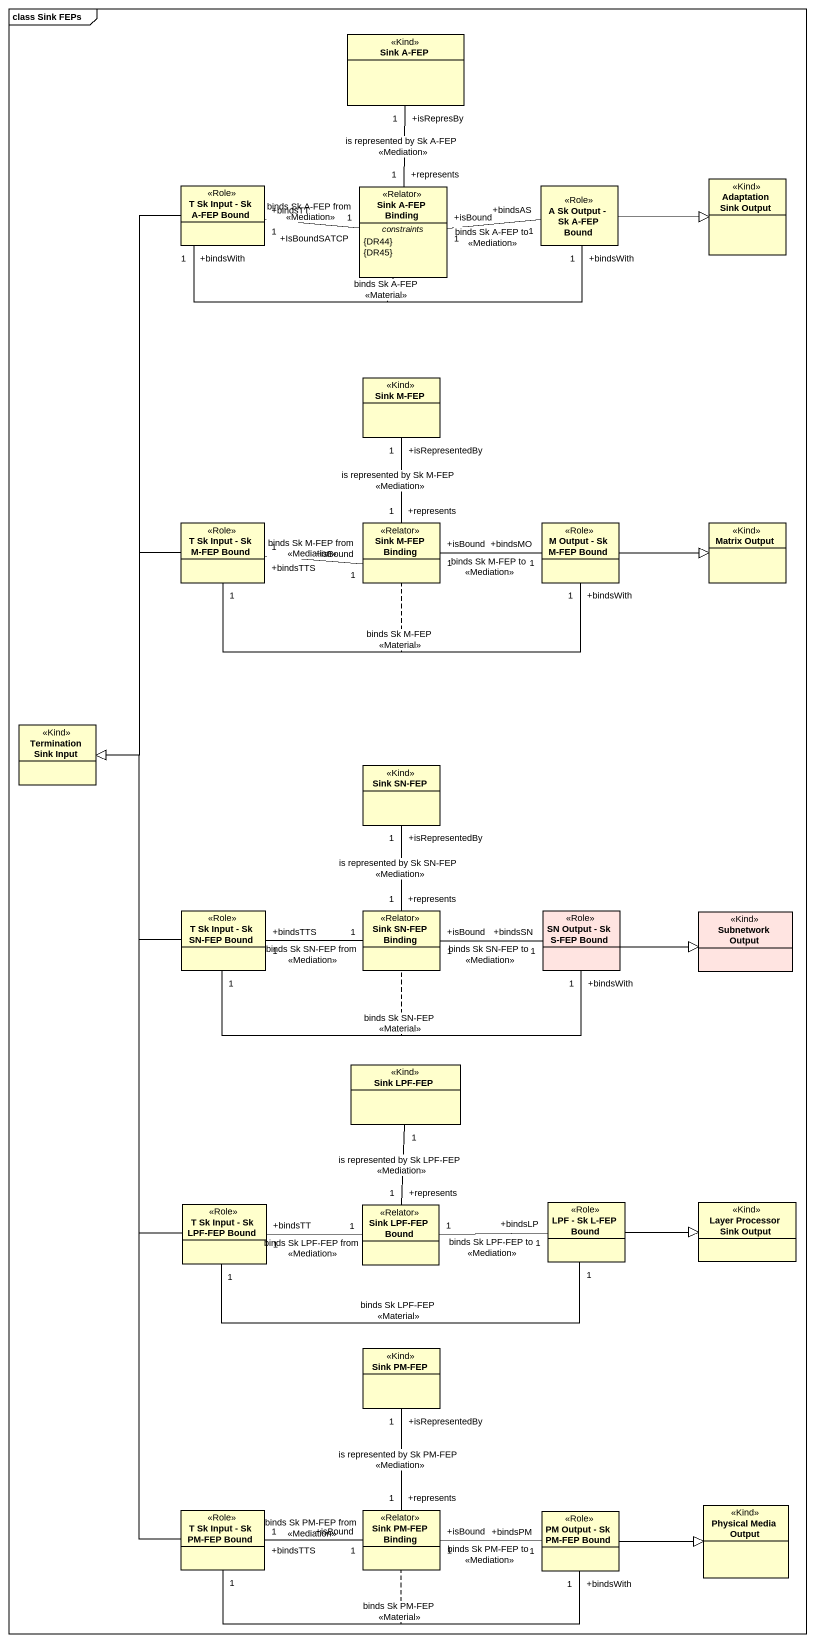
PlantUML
@startuml
mainframe class Sink FEPs
hide circle
hide empty members
class "Sink A-FEP" as Sink_A_FEP <<Kind>>
class "T Sk Input - Sk A-FEP Bound" as T_Sk_Input_Sk_A_FEP_Bound <<Role>>
class "Sink A-FEP Binding" as Sink_A_FEP_Binding <<Relator>> {
  -- constraints --
  {DR44}
  {DR45}
}
class "A Sk Output - Sk A-FEP Bound" as A_Sk_Output_Sk_A_FEP_Bound <<Role>>
class "Adaptation Sink Output" as Adaptation_Sink_Output <<Kind>>
class "Sink M-FEP" as Sink_M_FEP <<Kind>>
class "T Sk Input - Sk M-FEP Bound" as T_Sk_Input_Sk_M_FEP_Bound <<Role>>
class "Sink M-FEP Binding" as Sink_M_FEP_Binding <<Relator>>
class "M Output - Sk M-FEP Bound" as M_Output_Sk_M_FEP_Bound <<Role>>
class "Matrix Output" as Matrix_Output <<Kind>>
class "Termination Sink Input" as Termination_Sink_Input <<Kind>>
class "Sink SN-FEP" as Sink_SN_FEP <<Kind>>
class "T Sk Input - Sk SN-FEP Bound" as T_Sk_Input_Sk_SN_FEP_Bound <<Role>>
class "Sink SN-FEP Binding" as Sink_SN_FEP_Binding <<Relator>>
class "SN Output - Sk S-FEP Bound" as SN_Output_Sk_S_FEP_Bound <<Role>> #FFE4E1
class "Subnetwork Output" as Subnetwork_Output <<Kind>> #FFE4E1
class "Sink LPF-FEP" as Sink_LPF_FEP <<Kind>>
class "T Sk Input - Sk LPF-FEP Bound" as T_Sk_Input_Sk_LPF_FEP_Bound <<Role>>
class "Sink LPF-FEP Bound" as Sink_LPF_FEP_Bound <<Relator>>
class "LPF - Sk L-FEP Bound" as LPF_Sk_L_FEP_Bound <<Role>>
class "Layer Processor Sink Output" as Layer_Processor_Sink_Output <<Kind>>
class "Sink PM-FEP" as Sink_PM_FEP <<Kind>>
class "T Sk Input - Sk PM-FEP Bound" as T_Sk_Input_Sk_PM_FEP_Bound <<Role>>
class "Sink PM-FEP Binding" as Sink_PM_FEP_Binding <<Relator>>
class "PM Output - Sk PM-FEP Bound" as PM_Output_Sk_PM_FEP_Bound <<Role>>
class "Physical Media Output" as Physical_Media_Output <<Kind>>
T_Sk_Input_Sk_A_FEP_Bound "+bindsWith\n1" -right- "+bindsWith\n1" A_Sk_Output_Sk_A_FEP_Bound : binds Sk A-FEP\n<<Material>>
(T_Sk_Input_Sk_A_FEP_Bound, A_Sk_Output_Sk_A_FEP_Bound) .. Sink_A_FEP_Binding
T_Sk_Input_Sk_A_FEP_Bound --|> Termination_Sink_Input
Sink_A_FEP_Binding "+represents\n1" -up- "+isRepresBy\n1" Sink_A_FEP : is represented by Sk A-FEP\n<<Mediation>>
Sink_A_FEP_Binding "+IsBoundSATCP\n1" -left- "+bindsTT\n1" T_Sk_Input_Sk_A_FEP_Bound : binds Sk A-FEP from\n<<Mediation>>
Sink_A_FEP_Binding "+isBound\n1" -right- "+bindsAS\n1" A_Sk_Output_Sk_A_FEP_Bound : binds Sk A-FEP to\n<<Mediation>>
A_Sk_Output_Sk_A_FEP_Bound -right-|> Adaptation_Sink_Output
T_Sk_Input_Sk_M_FEP_Bound "1" -right- "+bindsWith\n1" M_Output_Sk_M_FEP_Bound : binds Sk M-FEP\n<<Material>>
(T_Sk_Input_Sk_M_FEP_Bound, M_Output_Sk_M_FEP_Bound) .. Sink_M_FEP_Binding
T_Sk_Input_Sk_M_FEP_Bound --|> Termination_Sink_Input
Sink_M_FEP_Binding "+represents\n1" -up- "+isRepresentedBy\n1" Sink_M_FEP : is represented by Sk M-FEP\n<<Mediation>>
Sink_M_FEP_Binding "+isBound\n1" -left- "+bindsTTS\n1" T_Sk_Input_Sk_M_FEP_Bound : binds Sk M-FEP from\n<<Mediation>>
Sink_M_FEP_Binding "+isBound\n1" -right- "+bindsMO\n1" M_Output_Sk_M_FEP_Bound : binds Sk M-FEP to\n<<Mediation>>
M_Output_Sk_M_FEP_Bound -right-|> Matrix_Output
T_Sk_Input_Sk_SN_FEP_Bound -up-|> Termination_Sink_Input
T_Sk_Input_Sk_SN_FEP_Bound "1" -right- "+bindsWith\n1" SN_Output_Sk_S_FEP_Bound : binds Sk SN-FEP\n<<Material>>
(T_Sk_Input_Sk_SN_FEP_Bound, SN_Output_Sk_S_FEP_Bound) .. Sink_SN_FEP_Binding
Sink_SN_FEP_Binding "+represents\n1" -up- "+isRepresentedBy\n1" Sink_SN_FEP : is represented by Sk SN-FEP\n<<Mediation>>
Sink_SN_FEP_Binding "1" -left- "+bindsTTS\n1" T_Sk_Input_Sk_SN_FEP_Bound : binds Sk SN-FEP from\n<<Mediation>>
Sink_SN_FEP_Binding "+isBound\n1" -right- "+bindsSN\n1" SN_Output_Sk_S_FEP_Bound : binds Sk SN-FEP to\n<<Mediation>>
SN_Output_Sk_S_FEP_Bound -right-|> Subnetwork_Output
T_Sk_Input_Sk_LPF_FEP_Bound -up-|> Termination_Sink_Input
T_Sk_Input_Sk_LPF_FEP_Bound "1" -right- "1" LPF_Sk_L_FEP_Bound : binds Sk LPF-FEP\n<<Material>>
Sink_LPF_FEP_Bound "+represents\n1" -up- "1" Sink_LPF_FEP : is represented by Sk LPF-FEP\n<<Mediation>>
Sink_LPF_FEP_Bound "1" -left- "+bindsTT\n1" T_Sk_Input_Sk_LPF_FEP_Bound : binds Sk LPF-FEP from\n<<Mediation>>
Sink_LPF_FEP_Bound "1" -right- "+bindsLP\n1" LPF_Sk_L_FEP_Bound : binds Sk LPF-FEP to\n<<Mediation>>
LPF_Sk_L_FEP_Bound -right-|> Layer_Processor_Sink_Output
T_Sk_Input_Sk_PM_FEP_Bound -up-|> Termination_Sink_Input
T_Sk_Input_Sk_PM_FEP_Bound "1" -right- "+bindsWith\n1" PM_Output_Sk_PM_FEP_Bound : binds Sk PM-FEP\n<<Material>>
(T_Sk_Input_Sk_PM_FEP_Bound, PM_Output_Sk_PM_FEP_Bound) .. Sink_PM_FEP_Binding
Sink_PM_FEP_Binding "+represents\n1" -up- "+isRepresentedBy\n1" Sink_PM_FEP : is represented by Sk PM-FEP\n<<Mediation>>
Sink_PM_FEP_Binding "+isBound\n1" -left- "+bindsTTS\n1" T_Sk_Input_Sk_PM_FEP_Bound : binds Sk PM-FEP from\n<<Mediation>>
Sink_PM_FEP_Binding "+isBound\n1" -right- "+bindsPM\n1" PM_Output_Sk_PM_FEP_Bound : binds Sk PM-FEP to\n<<Mediation>>
PM_Output_Sk_PM_FEP_Bound -right-|> Physical_Media_Output
@enduml
